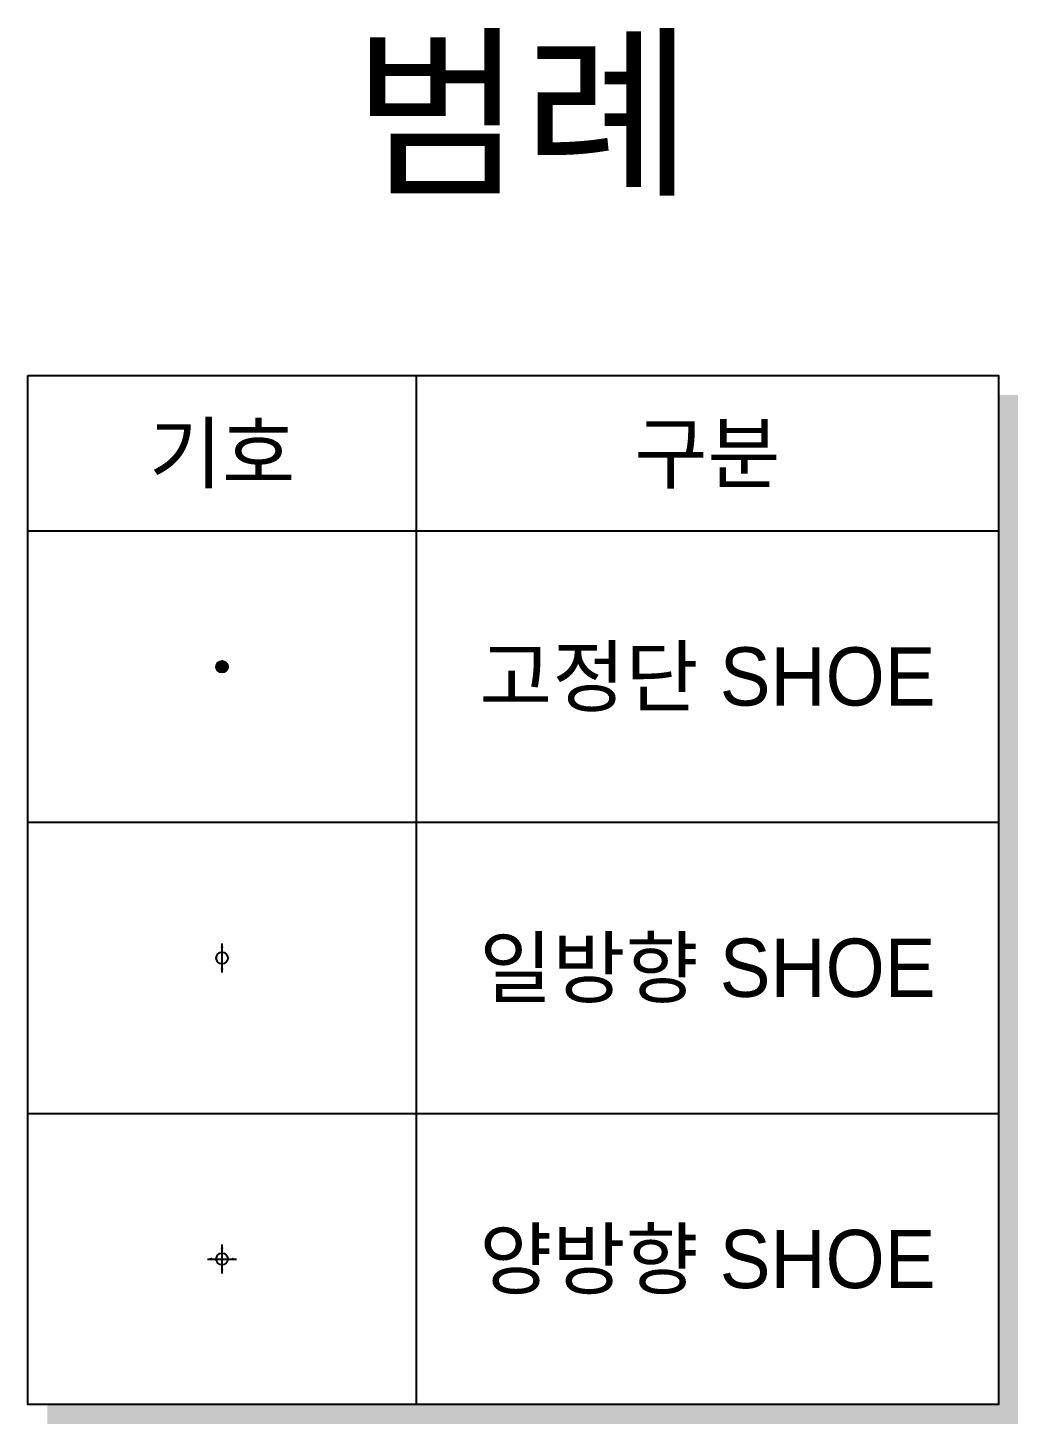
# Model space of a CAD drawing. Header units: feet. Extents: x 0 to 336400, y 0 to 237600.
# Drawn here: x 223762 to 244162, y 26357 to 55115 of the extents above; entities that cross this region are included whole.
import ezdxf
from ezdxf.enums import TextEntityAlignment as Align

# ---------------------------------------------------------------- set-up
doc = ezdxf.new("R2010")
doc.units = ezdxf.units.FT
doc.header["$LTSCALE"] = 2200
doc.header["$MEASUREMENT"] = 0
for name, color, linetype in [('CS-SYMB', 3, 'CONTINUOUS'), ('CS-TABL-LIN1', 4, 'CONTINUOUS'), ('CS-TABL-LIN2', 1, 'CONTINUOUS'), ('CS-TABL-TEX2', 3, 'CONTINUOUS'), ('CZ-TEX1', 6, 'CONTINUOUS')]:
    doc.layers.add(name, color=color, linetype=linetype)
doc.styles.add('A_STANDARD', font='')
doc.styles.get('A_STANDARD').set_extended_font_data('Dotum')

msp = doc.modelspace()

# ---------------------------------------------------------------- linework, layer by layer
at = {"layer": 'CS-SYMB'}
for p, q in [((227762, 35657), (227762, 36257)), ((227762, 29457), (227762, 30057)), ((227462, 29757), (228062, 29757))]:
    msp.add_line(p, q, dxfattribs=at)
at = {"layer": 'CS-SYMB', "const_width": 120}
msp.add_lwpolyline([(227822, 41957, 1), (227702, 41957, 1)], format="xyb", close=True, dxfattribs=at)
at = {"layer": 'CS-SYMB'}
for centre in [(227762, 41957), (227762, 35957), (227762, 29757)]:
    msp.add_circle(centre, 120, dxfattribs=at)
for points in [[(227762, 36257), (227732, 36167), (227762, 36257), (227792, 36167)], [(227762, 35657), (227732, 35747), (227762, 35657), (227792, 35747)], [(227762, 30057), (227732, 29967), (227762, 30057), (227792, 29967)], [(227462, 29757), (227552, 29727), (227462, 29757), (227552, 29787)], [(228062, 29757), (227972, 29727), (228062, 29757), (227972, 29787)], [(227762, 29457), (227732, 29547), (227762, 29457), (227792, 29547)]]:
    msp.add_solid(points, dxfattribs=at)
at = {"layer": 'CS-TABL-LIN1'}
msp.add_line((223762, 44757), (243762, 44757), dxfattribs=at)
msp.add_lwpolyline([(223762, 47957), (243762, 47957), (243762, 26757), (223762, 26757)], close=True, dxfattribs=at)
for points in [[(243762, 47557), (244162, 47557), (243762, 26757), (244162, 26757)], [(224162, 26757), (244162, 26757), (224162, 26357), (244162, 26357)]]:
    msp.add_solid(points, dxfattribs=at)
at = {"layer": 'CS-TABL-LIN2'}
for p, q in [((231762, 47957), (231762, 26757)), ((223762, 38757), (243762, 38757)), ((223762, 32757), (243762, 32757))]:
    msp.add_line(p, q, dxfattribs=at)

# ---------------------------------------------------------------- texts
at = {"layer": 'CS-TABL-TEX2', "style": 'A_STANDARD'}
for s, p in [('기호', (227762, 45757)), ('구분', (237762, 45757)), ('고정단 SHOE', (237762, 41157)), ('일방향 SHOE', (237762, 35157)), ('양방향 SHOE', (237762, 29157))]:
    msp.add_text(s, height=1200, dxfattribs=at).set_placement(p, align=Align.CENTER)
at = {"layer": 'CZ-TEX1', "style": 'A_STANDARD'}
msp.add_text('범례', height=2800, dxfattribs=at).set_placement((233962, 51957), align=Align.CENTER)

doc.saveas('drawing.dxf')
